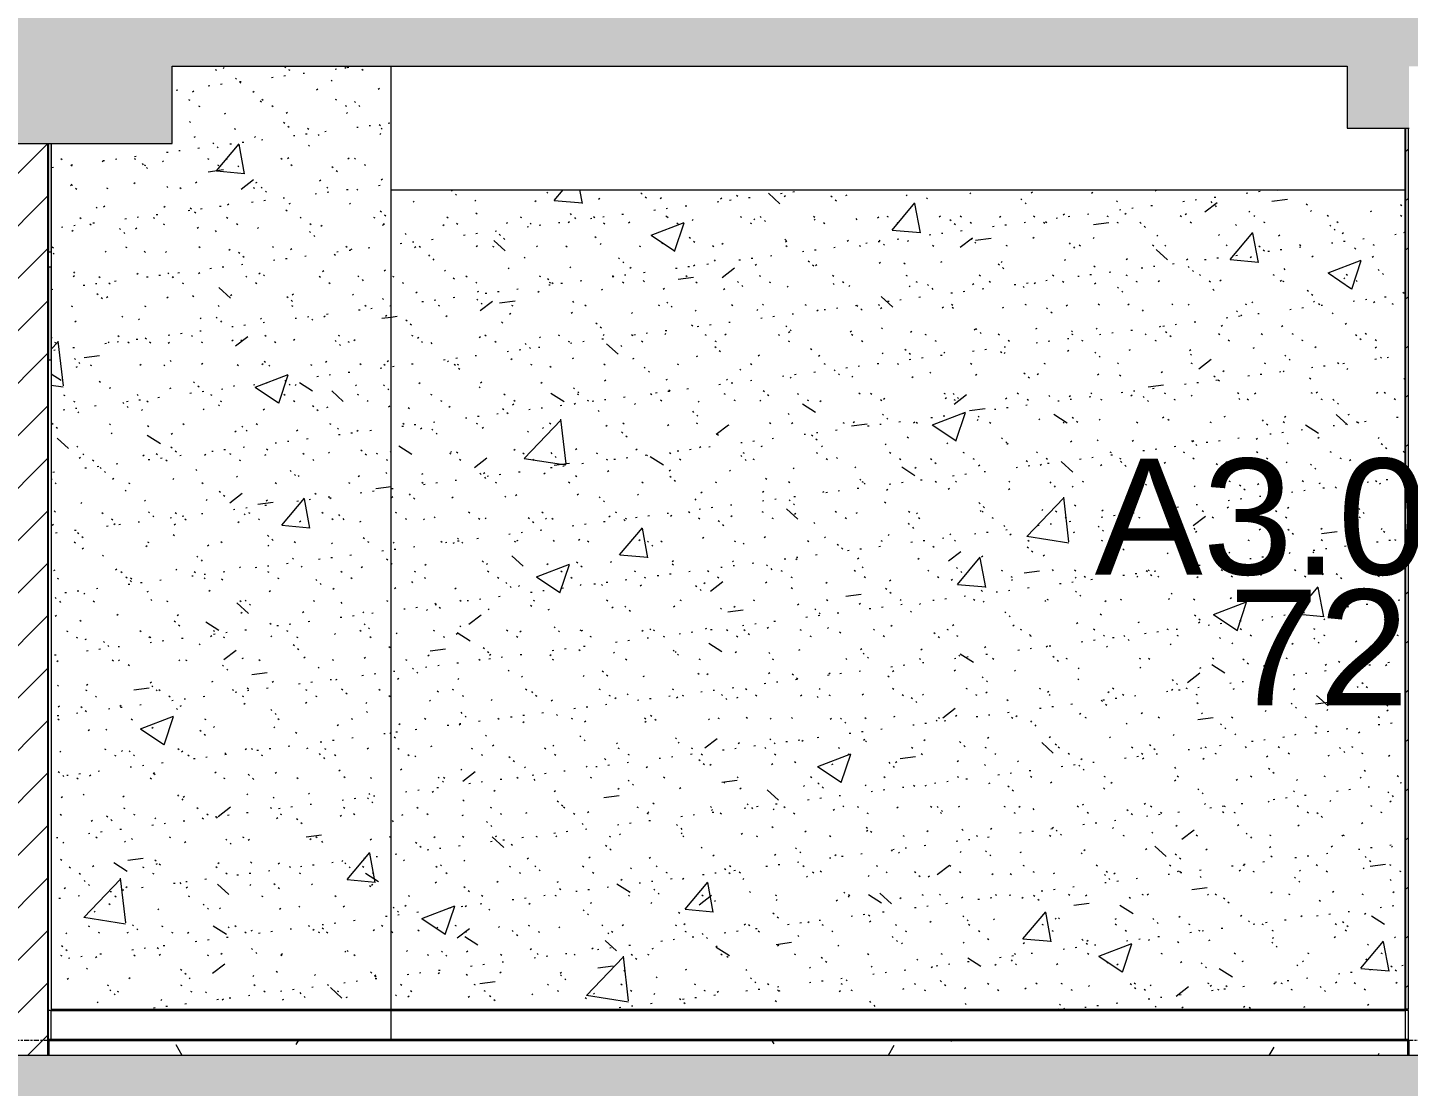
# Model space of a CAD drawing. Header units: millimetres. Extents: x 3451 to 201731, y -8641 to 35300.
# Drawn here: x 167225 to 171691, y 8850 to 12275 of the extents above; entities that cross this region are included whole.
import ezdxf

# ---------------------------------------------------------------- set-up
doc = ezdxf.new("R2010")
doc.units = ezdxf.units.MM
doc.linetypes.add('Centre', pattern=[31.75, 6.35, -4.7625, 15.875, -4.7625])
for name, color, linetype, lineweight in [('0-2', 50, 'Continuous', 5), ('A-AREA-IDEN', 2, 'Continuous', 9), ('A-CLNG', 13, 'Continuous', 9), ('A-DETL-GENF-1', 7, 'Continuous', 9), ('A-DETL-THIN', 151, 'Continuous', 9), ('A-FLOR-1', 10, 'Continuous', 35), ('A-FLOR-HRAL', 11, 'Continuous', 9), ('A-FLOR-HRAL-1', 253, 'Continuous', 9), ('A-FLOR-HRAL-2', 53, 'Continuous', 18), ('A-FLOR-LEVL-2', 51, 'Centre', 9), ('A-FLOR-PATT-4', 67, 'Continuous', 9), ('A-WALL-1', 113, 'Continuous', 25), ('A-WALL-3', 7, 'Continuous', 9), ('A-WALL-PATT-1', 7, 'Continuous', 9), ('A-WALL-PATT-2', 9, 'Continuous', 9), ('A-WALL-PATT-4', 111, 'Continuous', 9), ('I-WALL', 2, 'Continuous', 9), ('I-WALL-1', 7, 'Continuous', 9), ('I-WALL-3', 250, 'Continuous', 25), ('S-BEAM-3', 7, 'Continuous', 9)]:
    doc.layers.add(name, color=color, linetype=linetype, lineweight=lineweight)
doc.styles.add('Arial_1', font='arial.ttf', dxfattribs={"height": 375})
pattern_1 = [(50, (-51987.05, 14125), (1093.104, -95.634), [114.3, -1257.3]), (355, (-51987, 14125), (-211.46, 1146.34), [91.44, -1005.84]), (100.451, (-51896, 14117), (881.656, 1050.7), [97.14, -1068.54]), (46.184, (-51987, 14429.8), (1626.475, -252.26), [171.45, -1885.95]), (96.636, (-51851.5, 14408.8), (1424.42, 1484.57), [145.71, -1602.81]), (351.184, (-51987, 14429.8), (1424.43, 1484.55), [137.16, -1508.76]), (21, (-51834.65, 14353.6), (909.686, -613.59), [114.3, -1257.3]), (326, (-51834.7, 14353.6), (370.81, 1105.13), [91.44, -1005.84]), (71.451, (-51758.8, 14302.5), (1280.503, 491.53), [97.14, -1068.54]), (37.5, (-51987.05, 14125), (18.5313, 507.33), [50.292, -943.356, 50.292, -970.788, -1009.65]), (37.5, (-51987.05, 14125), (18.5313, 507.33), [-2014.728, 50.292, -959.358]), (7.5, (-51987.05, 14125), (400.918, 601.084), [50.292, -531.876, 50.292, -920.496, -384.81]), (7.5, (-51987.05, 14125), (400.918, 601.084), [-1552.956, 50.292, -334.518]), (327.5, (-52326.9, 14125), (813.545, -34.374), [50.292, -330.708, 50.292, -1138.428, -1577.34]), (327.5, (-52326.9, 14125), (813.545, -34.374), [-1569.72, 50.292, -1527.048]), (317.5, (-52479.3, 14125), (888.775, 152.56), [50.292, -445.008, 50.292, -739.14, -1120.14]), (317.5, (-52479.3, 14125), (888.775, 152.56), [-1284.73, 50.29, -1069.85])]
pattern_2 = [(37.5, (-51987.05, 14125), (-4.79953, 146.8239), [5.029, -110.795, 5.029, -124.511, -123.825]), (37.5, (-51987.05, 14125), (-4.79953, 146.8239), [-245.364, 5.029, -118.796]), (7.5, (-51987.05, 14125), (134.8574, 215.0472), [5.029, -57.455, 5.029, -99.365, -40.005]), (7.5, (-51987.05, 14125), (134.8574, 215.0472), [-166.878, 5.029, -34.976]), (327.5, (-52080.78, 14125), (237.29776, 0.4316), [5.029, -33.071, 5.029, -132.131, -179.07]), (327.5, (-52080.78, 14125), (237.29776, 0.4316), [-175.26, 5.029, -174.041]), (317.5, (-52080.78, 14125), (229.067, 66.8792), [5.029, -14.021, 5.029, -84.887, -102.87]), (317.5, (-52080.78, 14125), (229.067, 66.8792), [-108.966, 5.029, -97.841])]

# ---------------------------------------------------------------- blocks, each defined once
blk = doc.blocks.new('NCV_TKTC_KET CAU_rvt-2-TKCS_MẶT CẮT D')
at = {"layer": 'S-BEAM-3'}
for p, q in [((-32226.9, 11750), (-29034.9, 11750)), ((-29034.9, 11750), (-28946.9, 11750))]:
    blk.add_line(p, q, dxfattribs=at)
blk = doc.blocks.new('Railing - Railing-916072-TKCS_MẶT CẮT D')
at = {"layer": 'A-FLOR-HRAL-1'}
for p, q in [((-33326.9, 12495), (-32226.9, 12495)), ((-32226.9, 12400), (-32226.9, 12495)), ((-32226.9, 12495), (-28946.9, 12495))]:
    blk.add_line(p, q, dxfattribs=at)
at = {"layer": 'A-FLOR-HRAL-2'}
for p, q in [((-33326.9, 12495), (-33336.9, 12495)), ((-33336.9, 12495), (-33336.9, 12400)), ((-33326.9, 12400), (-33326.9, 12495)), ((-28936.9, 12495), (-28946.9, 12495)), ((-28946.9, 12495), (-28946.9, 12400)), ((-28936.9, 12400), (-28936.9, 12495)), ((-33336.9, 12400), (-33326.9, 12400)), ((-28946.9, 12400), (-28936.9, 12400))]:
    blk.add_line(p, q, dxfattribs=at)
blk = doc.blocks.new('NCV_TKTC_TANG 3 - 4_rvt-4-TKCS_MẶT CẮT D')
at = {"layer": 'A-FLOR-PATT-4'}
h = blk.add_hatch(dxfattribs=at)
h.set_pattern_fill('FP_33', color=256, style=0, pattern_type=2)
h.set_pattern_definition([(0, (-51987.05, 14125), (609.6, 152.4), [50.292, -406.908, 50.292, -406.908, -2438.4]), (0, (-51987.05, 14125), (609.6, 152.4), [-914.4, 50.292, -864.108, 50.292, -406.908, -1066.8]), (0, (-51987.05, 14125), (609.6, 152.4), [-2286, 50.292, -254.508, 50.292, -711.708]), (120, (-51758.45, 14201.2), (-436.7823, 451.7291), [50.292, -406.908, 50.292, -2845.308]), (120, (-51758.45, 14201.2), (-436.7823, 451.7291), [-507.492, -406.908, 50.292, -864.108, -1524]), (120, (-51758.45, 14201.2), (-436.7823, 451.7291), [-1828.8, 50.292, -406.908, 50.292, -1016.508]), (120, (-51758.45, 14201.2), (-436.7823, 451.7291), [-2336.292, -254.508, 50.292, -711.708]), (240, (-51682.25, 14506), (-172.8177, -604.1291), [50.292, -406.908, 50.292, -406.908, -2438.4]), (240, (-51682.25, 14506), (-172.8177, -604.1291), [-914.4, 50.292, -864.108, 50.292, -406.908, -1066.8]), (240, (-51682.25, 14506), (-172.8177, -604.1291), [-2286, 50.292, -254.508, 50.292, -711.708])])
h.paths.add_polyline_path([(-33336.9, 8950), (-28936.9, 8950), (-28936.9, 9000), (-33336.9, 9000)])
at = {"layer": 'A-WALL-PATT-1'}
h = blk.add_hatch(dxfattribs=at)
h.set_pattern_fill('FP_40', color=256, style=0, pattern_type=2)
h.set_pattern_definition([(45, (-51987.05, 14125), (-79.5495, 79.5495), [])])
h.paths.add_polyline_path([(-28936.9, 9100), (-28936.9, 11950), (-28946.9, 11950), (-28946.9, 9100)])
at = {"layer": 'A-WALL-PATT-2'}
h = blk.add_hatch(dxfattribs=at)
h.set_pattern_fill('FP_35', color=256, style=0, pattern_type=2)
h.set_pattern_definition(pattern_1)
h.paths.add_polyline_path([(-33000.6, 9100), (-32226.9, 9100), (-32226.9, 12150), (-32935.3, 12150), (-32935.3, 11900), (-33326.9, 11900), (-33326.9, 9100)])
h = blk.add_hatch(dxfattribs=at)
h.set_pattern_fill('FP_36', color=256, style=0, pattern_type=2)
h.set_pattern_definition(pattern_2)
h.paths.add_polyline_path([(-33000.6, 9100), (-32226.9, 9100), (-32226.9, 12150), (-32935.3, 12150), (-32935.3, 11900), (-33326.9, 11900), (-33326.9, 9100)])
h = blk.add_hatch(dxfattribs=at)
h.set_pattern_fill('FP_35', color=256, style=0, pattern_type=2)
h.set_pattern_definition(pattern_1)
h.paths.add_polyline_path([(-31694.4, 9100), (-28946.9, 9100), (-28946.9, 11750), (-32226.9, 11750), (-32226.9, 9100)])
h = blk.add_hatch(dxfattribs=at)
h.set_pattern_fill('FP_36', color=256, style=0, pattern_type=2)
h.set_pattern_definition(pattern_2)
h.paths.add_polyline_path([(-31694.4, 9100), (-28946.9, 9100), (-28946.9, 11750), (-32226.9, 11750), (-32226.9, 9100)])
at = {"layer": 'A-FLOR-1'}
for p, q in [((-28936.9, 9000), (-33336.9, 9000)), ((-33336.9, 9000), (-33336.9, 8950)), ((-28936.9, 8950), (-28936.9, 9000))]:
    blk.add_line(p, q, dxfattribs=at)
at = {"layer": 'A-WALL-3'}
blk.add_line((-28936.9, 9100), (-28936.9, 11950), dxfattribs=at)
at = {"layer": 'I-WALL-1'}
for p, q in [((-32226.9, 9100), (-32226.9, 12150)), ((-33326.9, 11900), (-33326.9, 9100)), ((-33326.9, 9100), (-32226.9, 9100)), ((-32226.9, 9100), (-28946.9, 9100))]:
    blk.add_line(p, q, dxfattribs=at)
at = {"layer": 'I-WALL-3'}
for p, q in [((-28946.9, 11950), (-28946.9, 9100)), ((-28946.9, 9100), (-28936.9, 9100))]:
    blk.add_line(p, q, dxfattribs=at)
at = {"layer": 'A-FLOR-HRAL'}
blk.add_blockref('Railing - Railing-916072-TKCS_MẶT CẮT D', (0, -3400), dxfattribs=at)

msp = doc.modelspace()

# ---------------------------------------------------------------- hatches: boundary and pattern name
at = {"layer": 'A-DETL-GENF-1'}
h = msp.add_hatch(color=256, dxfattribs=at)
h.paths.add_polyline_path([(160390.5, 11750), (160692.2, 11750), (160692.2, 12150), (167092.5, 12150), (167092.5, 11900), (167692.5, 11900), (167692.5, 12150), (171492.9, 12150), (171492.9, 11950), (171692.9, 11950), (171692.9, 12150), (175790.9, 12150), (175790.9, 11750), (176090.9, 11750), (176090.9, 12350), (151265.9, 12350), (151265.9, 11950), (151467.6, 11950), (151467.6, 12150), (154892.5, 12150), (154892.5, 11950), (155092.5, 11950), (155092.5, 12150), (156090.8, 12150), (156090.8, 11750), (156392.5, 11750), (156392.5, 12150), (160390.5, 12150)])
h.paths.add_polyline_path([(122392.5, 11750), (122694.6, 11750), (122694.6, 12350), (122392.5, 12350)])
h.paths.add_polyline_path([(147269.9, 11750), (147269.9, 12150), (148965.9, 12150), (148965.9, 11950), (149165.9, 11951.3), (149165.9, 12350), (128994.6, 12350), (128994.6, 11950), (129194.6, 11950), (129194.6, 12150), (130594.7, 12150), (130594.7, 11750), (130894.7, 11750), (130894.7, 12150), (135595.5, 12150), (135595.5, 11950), (135794.6, 11950), (135794.6, 12150), (138744.6, 12150), (138744.6, 11750), (139044.6, 11750), (139044.6, 12150), (143794.6, 12150), (143794.6, 11950), (143994.6, 11950), (143994.6, 12150), (146969.9, 12150), (146969.9, 11750)])
h.paths.add_polyline_path([(128444.5, 11950), (128443, 12350), (126628.8, 12350), (126628.8, 11950), (126828.8, 11950), (126828.8, 12150), (128244.5, 12150), (128244.5, 11950), (128443, 11950)])
h = msp.add_hatch(color=256, dxfattribs=at)
h.paths.add_polyline_path([(160443.5, 8350), (160692.2, 8350), (160692.2, 8750), (167092.5, 8750), (167092.5, 8500), (167692.5, 8500), (167692.5, 8750), (171492.9, 8750), (171492.9, 8550), (171692.9, 8550), (171692.9, 8750), (175790.9, 8750), (175790.9, 8350), (176090.9, 8350), (176090.9, 8950), (151265.9, 8950), (151265.9, 8550), (151467.6, 8550), (151467.6, 8750), (154892.5, 8750), (154892.5, 8550), (155092.5, 8550), (155092.5, 8750), (156090.8, 8750), (156090.8, 8350), (156392.5, 8350), (156392.5, 8750), (160390.5, 8750), (160390.5, 8350)])
h.paths.add_polyline_path([(122694.6, 8350), (122694.6, 8950), (122392.5, 8950), (122392.5, 8350)])
h.paths.add_polyline_path([(138744.6, 8350), (139044.6, 8350), (139044.6, 8750), (143794.6, 8750), (143794.6, 8550), (143994.6, 8550), (143994.6, 8750), (146969.9, 8750), (146969.9, 8350), (147269.9, 8350), (147269.9, 8750), (148965.9, 8750), (148965.9, 8550), (149165.9, 8551.3), (149165.9, 8950), (128994.6, 8950), (128994.6, 8550), (129194.6, 8550), (129194.6, 8750), (130594.7, 8750), (130594.7, 8350), (130894.7, 8350), (130894.7, 8750), (135595.5, 8750), (135595.5, 8550), (135794.6, 8550), (135794.6, 8750), (138744.6, 8750), (138744.6, 8606.4)])
h.paths.add_polyline_path([(126628.8, 8550), (126828.8, 8550), (126828.8, 8750), (128244.5, 8750), (128244.5, 8550), (128444.5, 8550), (128443, 8950), (126628.8, 8950)])
at = {"layer": 'A-WALL-PATT-4'}
h = msp.add_hatch(dxfattribs=at)
h.set_pattern_fill('FP_35', color=256, style=0, pattern_type=2)
h.set_pattern_definition([(50, (148640.8, 14125), (1093.104, -95.634), [114.3, -1257.3]), (355, (148640.8, 14125), (-211.46, 1146.34), [91.44, -1005.84]), (100.451, (148731.9, 14117), (881.656, 1050.7), [97.14, -1068.54]), (46.184, (148640.8, 14429.8), (1626.475, -252.26), [171.45, -1885.95]), (96.636, (148776.3, 14408.8), (1424.42, 1484.57), [145.71, -1602.81]), (351.184, (148640.8, 14429.8), (1424.43, 1484.55), [137.16, -1508.76]), (21, (148793.2, 14353.6), (909.686, -613.59), [114.3, -1257.3]), (326, (148793.2, 14353.6), (370.81, 1105.13), [91.44, -1005.84]), (71.451, (148869, 14302.5), (1280.503, 491.53), [97.14, -1068.54]), (37.5, (148640.8, 14125), (18.5313, 507.33), [50.292, -943.356, 50.292, -970.788, -1009.65]), (37.5, (148640.8, 14125), (18.5313, 507.33), [-2014.728, 50.292, -959.358]), (7.5, (148640.8, 14125), (400.918, 601.084), [50.292, -531.876, 50.292, -920.496, -384.81]), (7.5, (148640.8, 14125), (400.918, 601.084), [-1552.956, 50.292, -334.518]), (327.5, (148300.93, 14125), (813.545, -34.374), [50.292, -330.708, 50.292, -1138.428, -1577.34]), (327.5, (148300.93, 14125), (813.545, -34.374), [-1569.72, 50.292, -1527.048]), (317.5, (148148.5, 14125), (888.775, 152.56), [50.292, -445.008, 50.292, -739.14, -1120.14]), (317.5, (148148.5, 14125), (888.775, 152.56), [-1284.73, 50.29, -1069.85])])
h.paths.add_polyline_path([(167080.9, 9000), (167080.9, 11500), (167000.9, 11500), (167000.9, 9000)])
h.paths.add_polyline_path([(170892.6, 9095), (171030.9, 9095), (171030.9, 9100), (168232.5, 9100), (168232.5, 9095), (169586.5, 9095)])
h.paths.add_polyline_path([(167300.9, 11200), (167300.9, 11500), (167290.9, 11500), (167290.9, 11200)])
h.paths.add_polyline_path([(167300.9, 11550), (167300.9, 11900), (167290.9, 11900), (167290.9, 11550)])
h.paths.add_polyline_path([(167000.9, 11550), (167080.9, 11550), (167080.9, 11900), (167000.9, 11900), (167000.9, 11690.7)])
h.paths.add_polyline_path([(167080.9, 12380), (167080.9, 12400), (167000.9, 12400), (167000.9, 12380), (167021.4, 12380)])
h = msp.add_hatch(dxfattribs=at)
h.set_pattern_fill('FP_36', color=256, style=0, pattern_type=2)
h.set_pattern_definition([(37.5, (148640.78, 14125), (-4.79953, 146.8239), [5.029, -110.795, 5.029, -124.511, -123.825]), (37.5, (148640.78, 14125), (-4.79953, 146.8239), [-245.364, 5.029, -118.796]), (7.5, (148640.78, 14125), (134.8574, 215.0472), [5.029, -57.455, 5.029, -99.365, -40.005]), (7.5, (148640.78, 14125), (134.8574, 215.0472), [-166.878, 5.029, -34.976]), (327.5, (148547.06, 14125), (237.29776, 0.4316), [5.029, -33.071, 5.029, -132.131, -179.07]), (327.5, (148547.06, 14125), (237.29776, 0.4316), [-175.26, 5.029, -174.041]), (317.5, (148547.06, 14125), (229.067, 66.8792), [5.029, -14.021, 5.029, -84.887, -102.87]), (317.5, (148547.06, 14125), (229.067, 66.8792), [-108.966, 5.029, -97.841])])
h.paths.add_polyline_path([(167080.9, 9000), (167080.9, 11500), (167000.9, 11500), (167000.9, 9000)])
h.paths.add_polyline_path([(170892.6, 9095), (171030.9, 9095), (171030.9, 9100), (168232.5, 9100), (168232.5, 9095), (169586.5, 9095)])
h.paths.add_polyline_path([(167300.9, 11200), (167300.9, 11500), (167290.9, 11500), (167290.9, 11200)])
h.paths.add_polyline_path([(167300.9, 11550), (167300.9, 11900), (167290.9, 11900), (167290.9, 11550)])
h.paths.add_polyline_path([(167000.9, 11550), (167080.9, 11550), (167080.9, 11900), (167000.9, 11900), (167000.9, 11690.7)])
h.paths.add_polyline_path([(167080.9, 12380), (167080.9, 12400), (167000.9, 12400), (167000.9, 12380), (167021.4, 12380)])
h = msp.add_hatch(dxfattribs=at)
h.set_pattern_fill('FP_32', color=256, style=0, pattern_type=2)
h.set_pattern_definition([(45, (148640.78, 14125), (-84.8528, 84.8528), [])])
h.paths.add_polyline_path([(167290.9, 8950), (167290.9, 11900), (167092.5, 11900), (167092.5, 8950)])

# ---------------------------------------------------------------- linework, layer by layer
at = {"layer": 'A-CLNG'}
for p, q in [((167290.9, 11550), (167300.9, 11550)), ((167300.9, 11500), (167290.9, 11500))]:
    msp.add_line(p, q, dxfattribs=at)
at = {"layer": 'A-DETL-THIN'}
for p, q in [((167692.5, 11900), (167692.5, 12150)), ((167692.5, 12150), (171492.9, 12150)), ((171492.9, 12150), (171492.9, 11950)), ((171492.9, 11950), (171692.9, 11950)), ((167092.5, 11900), (167692.5, 11900)), ((176090.9, 8950), (152037.7, 8950))]:
    msp.add_line(p, q, dxfattribs=at)
at = {"layer": 'A-FLOR-LEVL-2'}
msp.add_line((106972.4, 9000), (198239.7, 9000), dxfattribs=at)
at = {"layer": 'A-WALL-1'}
msp.add_line((167290.9, 8950), (167290.9, 11900), dxfattribs=at)
at = {"layer": 'I-WALL'}
for p, q in [((167290.9, 11200), (167300.9, 11200)), ((168232.5, 9100), (168232.5, 9095)), ((171030.9, 9095), (171030.9, 9100))]:
    msp.add_line(p, q, dxfattribs=at)

# ---------------------------------------------------------------- block references
at = {"layer": '0-2'}
for name in ['NCV_TKTC_KET CAU_rvt-2-TKCS_MẶT CẮT D', 'NCV_TKTC_TANG 3 - 4_rvt-4-TKCS_MẶT CẮT D']:
    msp.add_blockref(name, (200627.8, 0), dxfattribs=at)

# ---------------------------------------------------------------- texts
at = {"layer": 'A-AREA-IDEN', "char_height": 375, "line_spacing_factor": 0.936439, "style": 'Arial_1'}
for s, insert, width, attachment_point in [('\\pt7.5,15,22.5,30,37.5,45,52.5,60,67.5,75,82.5,90,97.5,105,112.5,120,127.5,135,142.5,150,157.5,165,172.5,180,187.5,195,202.5,210,217.5,225,232.5,240;A3.03.11', (171724.7, 10500.4), 2094, 8), ('\\pt7.5,15,22.5,30,37.5,45,52.5,60,67.5,75,82.5,90,97.5,105,112.5,120,127.5,135,142.5,150,157.5,165,172.5,180,187.5,195,202.5,210,217.5,225,232.5,240;72 m²', (171779, 10269.8), 1359, 5)]:
    msp.add_mtext(s, dxfattribs=dict(at, insert=insert, width=width, attachment_point=attachment_point))

doc.saveas('drawing.dxf')
